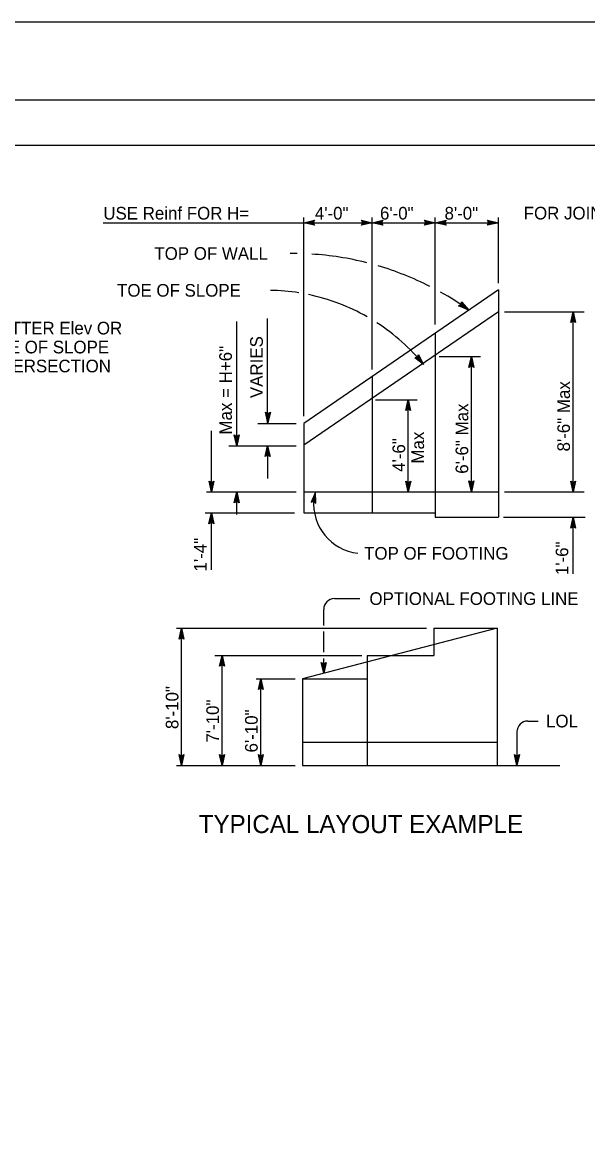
# Model space of a CAD drawing. Extents: x -894 to 866, y -472 to 714.
# Drawn here: x -36 to 278, y 97 to 714 of the extents above; entities that cross this region are included whole.
import ezdxf

# ---------------------------------------------------------------- set-up
doc = ezdxf.new("R2010")
doc.units = 0
for name, color, linetype in [('border_PLOTTING-ELEMENTS', 7, 'Continuous'), ('border_rw_22x34_Cut_Lines', 7, 'Continuous'), ('border_SHEET', 7, 'Continuous'), ('str_Concrete-A', 7, 'Continuous'), ('str_Text-A', 7, 'Continuous')]:
    doc.layers.add(name, color=color, linetype=linetype)

msp = doc.modelspace()

# ---------------------------------------------------------------- linework, layer by layer
at = {"layer": 'border_PLOTTING-ELEMENTS'}
for points in [[(-894.04, -472.44), (865.96, -472.44), (865.96, 713.56), (-894.04, 713.56)], [(-864.04, 670.56), (835.96, 670.56), (835.96, -429.44), (-864.04, -429.44)]]:
    msp.add_lwpolyline(points, close=True, dxfattribs=at)
at = {"layer": 'border_rw_22x34_Cut_Lines'}
msp.add_lwpolyline([(-864.04, 670.56), (835.96, 670.56), (835.96, -429.44), (-864.04, -429.44)], close=True, dxfattribs=at)
at = {"layer": 'border_SHEET'}
msp.add_line((-814.04, 645.56), (810.96, 645.56), dxfattribs=at)
at = {"layer": 'str_Concrete-A'}
for p, q in [((228.34, 565.35), (120.34, 491.35)), ((228.34, 565.35), (228.34, 439.35)), ((228.34, 553.22), (120.34, 479.22)), ((193.34, 541.36), (193.34, 439.35)), ((158.34, 517.59), (158.34, 441.76)), ((120.34, 491.35), (120.34, 441.76)), ((120.34, 453.35), (228.34, 453.35)), ((120.34, 441.76), (193.34, 441.76)), ((193.34, 439.35), (228.34, 439.35)), ((227.61, 377.82), (119.61, 349.82)), ((192.61, 377.82), (227.61, 377.82)), ((192.61, 377.82), (192.61, 362.7)), ((227.61, 377.82), (227.61, 301.82)), ((155.61, 362.82), (155.61, 349.82)), ((155.61, 362.82), (192.61, 362.82)), ((119.61, 349.82), (119.61, 301.82)), ((119.61, 349.82), (155.61, 349.82)), ((155.61, 349.82), (155.61, 301.82)), ((119.61, 314.82), (227.61, 314.82)), ((119.61, 301.82), (228.07, 301.82)), ((227.61, 301.82), (262.44, 301.82))]:
    msp.add_line(p, q, dxfattribs=at)
at = {"layer": 'str_Text-A'}
for p, q in [((120.34, 495.36), (120.34, 605.45)), ((158.34, 521.12), (158.34, 605.45)), ((193.34, 546.1), (193.34, 605.45)), ((228.34, 569.05), (228.34, 605.45)), ((9.21, 602.52), (120.34, 602.52)), ((120.34, 602.52), (126.34, 603.85)), ((126.34, 601.18), (120.34, 602.52)), ((120.34, 602.52), (120.34, 602.52)), ((120.34, 602.52), (158.34, 602.52)), ((126.13, 601.54), (121.72, 602.52)), ((121.73, 602.52), (126.11, 603.49)), ((123.1, 602.52), (125.93, 603.15)), ((125.89, 601.9), (123.1, 602.52)), ((124.49, 602.52), (125.69, 602.79)), ((125.72, 602.24), (124.49, 602.52)), ((126.34, 603.85), (125.54, 602.52)), ((125.54, 602.52), (126.34, 601.18)), ((126.34, 603.85), (126.34, 603.85)), ((126.34, 601.18), (126.34, 601.18)), ((153.14, 602.52), (152.34, 603.86)), ((152.34, 603.86), (152.34, 603.86)), ((152.34, 603.86), (158.34, 602.52)), ((158.34, 602.52), (152.34, 601.19)), ((152.34, 601.19), (153.14, 602.52)), ((152.34, 601.19), (152.34, 601.19)), ((152.56, 603.51), (156.96, 602.52)), ((156.95, 602.52), (152.58, 601.55)), ((155.58, 602.52), (152.76, 601.9)), ((152.8, 603.15), (155.58, 602.52)), ((152.97, 602.8), (154.2, 602.53)), ((154.2, 602.53), (152.99, 602.26)), ((158.32, 602.52), (164.32, 603.85)), ((164.32, 601.18), (158.32, 602.52)), ((158.32, 602.52), (158.32, 602.52)), ((158.34, 602.52), (158.34, 602.52)), ((158.34, 602.52), (193.34, 602.52)), ((164.11, 601.54), (159.7, 602.52)), ((159.71, 602.53), (164.09, 603.49)), ((161.09, 602.52), (163.91, 603.15)), ((163.87, 601.9), (161.09, 602.52)), ((162.47, 602.52), (163.68, 602.79)), ((163.7, 602.24), (162.47, 602.52)), ((164.32, 603.85), (163.52, 602.52)), ((163.52, 602.52), (164.32, 601.18)), ((164.32, 603.85), (164.32, 603.85)), ((164.32, 601.18), (164.32, 601.18)), ((188.15, 602.52), (187.35, 603.86)), ((187.35, 603.86), (187.35, 603.86)), ((187.35, 603.86), (193.35, 602.52)), ((193.35, 602.52), (187.35, 601.19)), ((187.35, 601.19), (188.15, 602.52)), ((187.35, 601.19), (187.35, 601.19)), ((187.57, 603.5), (191.97, 602.52)), ((191.96, 602.52), (187.58, 601.55)), ((190.59, 602.52), (187.76, 601.9)), ((187.8, 603.15), (190.59, 602.52)), ((187.98, 602.8), (189.21, 602.52)), ((189.21, 602.52), (188, 602.26)), ((193.33, 602.52), (199.33, 603.85)), ((199.33, 601.18), (193.33, 602.52)), ((193.33, 602.52), (193.33, 602.52)), ((193.34, 602.52), (228.34, 602.52)), ((193.35, 602.52), (193.35, 602.52)), ((199.12, 601.54), (194.71, 602.52)), ((194.72, 602.52), (199.1, 603.49)), ((196.1, 602.52), (198.92, 603.15)), ((198.88, 601.9), (196.1, 602.52)), ((197.48, 602.52), (198.69, 602.79)), ((198.71, 602.24), (197.48, 602.52)), ((199.33, 603.85), (198.53, 602.52)), ((198.53, 602.52), (199.33, 601.18)), ((199.33, 603.85), (199.33, 603.85)), ((199.33, 601.18), (199.33, 601.18)), ((223.14, 602.52), (222.34, 603.86)), ((222.34, 603.86), (222.34, 603.86)), ((222.34, 603.86), (228.34, 602.52)), ((228.34, 602.52), (222.34, 601.19)), ((222.34, 601.19), (223.14, 602.52)), ((222.34, 601.19), (222.34, 601.19)), ((222.56, 603.5), (226.96, 602.52)), ((226.95, 602.52), (222.58, 601.55)), ((225.58, 602.52), (222.75, 601.9)), ((222.79, 603.15), (225.58, 602.52)), ((222.97, 602.8), (224.2, 602.52)), ((224.2, 602.52), (222.99, 602.26)), ((228.34, 602.52), (228.34, 602.52)), ((206.23, 556.48), (207.66, 557.09)), ((211.88, 554.06), (206.23, 556.48)), ((206.23, 556.48), (206.23, 556.48)), ((210.75, 554.87), (206.63, 556.63)), ((209.64, 555.67), (206.98, 556.81)), ((208.52, 556.48), (207.38, 556.96)), ((207.66, 557.09), (207.79, 558.65)), ((207.68, 557.42), (208.52, 556.48)), ((207.74, 557.8), (209.64, 555.67)), ((207.76, 558.23), (210.76, 554.87)), ((207.79, 558.65), (207.79, 558.65)), ((207.79, 558.65), (211.88, 554.06)), ((100.34, 491.37), (100.34, 549.49)), ((211.88, 554.06), (211.88, 554.06)), ((231.63, 553.22), (275.83, 553.22)), ((268.43, 547.22), (269.77, 553.22)), ((268.79, 547.44), (269.77, 551.84)), ((269.15, 547.67), (269.77, 550.46)), ((269.49, 547.85), (269.77, 549.08)), ((269.77, 553.22), (269.77, 553.22)), ((269.77, 553.22), (271.1, 547.22)), ((269.77, 453.35), (269.77, 553.22)), ((269.77, 551.83), (270.74, 547.46)), ((269.77, 550.46), (270.39, 547.64)), ((269.77, 549.08), (270.04, 547.87)), ((83.17, 478.95), (83.17, 547.73)), ((269.77, 548.02), (268.43, 547.22)), ((268.43, 547.22), (268.43, 547.22)), ((271.1, 547.22), (269.77, 548.02)), ((271.1, 547.22), (271.1, 547.22)), ((181.94, 527.73), (183.48, 527.95)), ((186.77, 523.92), (181.94, 527.73)), ((181.94, 527.73), (181.94, 527.73)), ((185.89, 525), (182.37, 527.77)), ((185.02, 526.06), (182.75, 527.85)), ((184.15, 527.13), (183.18, 527.9)), ((183.48, 527.95), (184.01, 529.42)), ((183.59, 528.26), (184.15, 527.13)), ((183.74, 528.61), (185.02, 526.06)), ((183.87, 529.02), (185.9, 524.99)), ((184.01, 529.42), (184.01, 529.42)), ((184.01, 529.42), (186.77, 523.92)), ((186.77, 523.92), (186.77, 523.92)), ((195.45, 528.35), (218.34, 528.35)), ((212, 522.35), (213.34, 528.35)), ((212.36, 522.57), (213.34, 526.97)), ((212.72, 522.8), (213.34, 525.59)), ((213.06, 522.98), (213.34, 524.21)), ((213.34, 453.5), (213.34, 528.35)), ((213.34, 528.35), (213.34, 528.35)), ((213.34, 528.35), (214.67, 522.35)), ((213.34, 526.96), (214.31, 522.59)), ((213.34, 525.59), (213.97, 522.77)), ((213.34, 524.21), (213.61, 523)), ((213.34, 523.15), (212, 522.35)), ((212, 522.35), (212, 522.35)), ((214.67, 522.35), (213.34, 523.15)), ((214.67, 522.35), (214.67, 522.35)), ((160.24, 504.39), (183.34, 504.39)), ((177, 498.39), (178.34, 504.39)), ((177.36, 498.61), (178.34, 503.01)), ((177.72, 498.84), (178.34, 501.63)), ((178.06, 499.02), (178.34, 500.25)), ((178.34, 453.35), (178.34, 504.39)), ((178.34, 504.39), (178.34, 504.39)), ((178.34, 504.39), (179.67, 498.39)), ((178.34, 503), (179.31, 498.63)), ((178.34, 501.63), (178.97, 498.81)), ((178.34, 500.25), (178.61, 499.04)), ((100.51, 491.56), (99.18, 497.56)), ((99.18, 497.56), (99.18, 497.56)), ((99.18, 497.56), (100.51, 496.76)), ((100.51, 492.95), (99.54, 497.32)), ((100.51, 494.32), (99.89, 497.15)), ((100.51, 495.7), (100.25, 496.91)), ((100.51, 496.76), (101.85, 497.56)), ((101.85, 497.56), (100.51, 491.56)), ((101.5, 497.34), (100.51, 492.94)), ((101.14, 497.11), (100.51, 494.32)), ((100.79, 496.93), (100.51, 495.7)), ((101.85, 497.56), (101.85, 497.56)), ((178.34, 499.19), (177, 498.39)), ((177, 498.39), (177, 498.39)), ((179.67, 498.39), (178.34, 499.19)), ((179.67, 498.39), (179.67, 498.39)), ((69.16, 453.35), (69.16, 487.26)), ((94.96, 491.35), (116.17, 491.35)), ((100.51, 491.56), (100.51, 491.56)), ((83.17, 478.95), (81.84, 484.95)), ((81.84, 484.95), (81.84, 484.95)), ((81.84, 484.95), (83.17, 484.15)), ((83.16, 480.34), (82.19, 484.71)), ((83.17, 481.71), (82.54, 484.54)), ((83.17, 483.09), (82.9, 484.3)), ((83.17, 484.15), (84.5, 484.95)), ((84.5, 484.95), (83.17, 478.95)), ((84.15, 484.73), (83.17, 480.33)), ((83.79, 484.5), (83.17, 481.71)), ((83.44, 484.32), (83.17, 483.09)), ((84.5, 484.95), (84.5, 484.95)), ((78.91, 478.95), (116.17, 478.95)), ((83.17, 478.95), (83.17, 478.95)), ((99, 472.95), (100.34, 478.95)), ((99.36, 473.17), (100.34, 477.57)), ((99.72, 473.4), (100.34, 476.19)), ((100.06, 473.58), (100.34, 474.81)), ((100.34, 478.95), (100.34, 460.87)), ((100.34, 478.95), (100.34, 478.95)), ((100.34, 478.95), (101.67, 472.95)), ((100.34, 476.19), (100.97, 473.36)), ((100.34, 474.81), (100.61, 473.6)), ((100.35, 477.56), (101.31, 473.18)), ((100.34, 473.75), (99, 472.95)), ((99, 472.95), (99, 472.95)), ((101.67, 472.95), (100.34, 473.75)), ((101.67, 472.95), (101.67, 472.95)), ((69.16, 453.35), (67.83, 459.35)), ((67.83, 459.35), (67.83, 459.35)), ((67.83, 459.35), (69.16, 458.55)), ((69.15, 454.74), (68.18, 459.11)), ((69.16, 456.11), (68.53, 458.93)), ((69.16, 457.49), (68.89, 458.7)), ((69.16, 458.55), (70.5, 459.35)), ((70.5, 459.35), (69.16, 453.35)), ((70.14, 459.13), (69.16, 454.73)), ((69.78, 458.9), (69.16, 456.11)), ((69.43, 458.72), (69.16, 457.49)), ((70.5, 459.35), (70.5, 459.35)), ((178.34, 453.35), (177.01, 459.35)), ((177.01, 459.35), (177.01, 459.35)), ((177.01, 459.35), (178.34, 458.55)), ((178.34, 454.74), (177.37, 459.11)), ((178.34, 456.11), (177.72, 458.94)), ((178.34, 457.49), (178.08, 458.7)), ((178.34, 458.55), (179.68, 459.35)), ((179.68, 459.35), (178.34, 453.35)), ((179.33, 459.13), (178.34, 454.73)), ((178.97, 458.9), (178.34, 456.11)), ((178.62, 458.72), (178.34, 457.49)), ((179.68, 459.35), (179.68, 459.35)), ((213.34, 453.5), (212.01, 459.5)), ((212.01, 459.5), (212.01, 459.5)), ((212.01, 459.5), (213.34, 458.7)), ((213.34, 454.89), (212.37, 459.26)), ((213.34, 456.26), (212.72, 459.09)), ((213.34, 457.64), (213.08, 458.85)), ((213.34, 458.7), (214.68, 459.5)), ((214.68, 459.5), (213.34, 453.5)), ((214.33, 459.28), (213.34, 454.88)), ((213.97, 459.05), (213.34, 456.26)), ((213.62, 458.87), (213.34, 457.64)), ((214.68, 459.5), (214.68, 459.5)), ((269.77, 453.35), (268.44, 459.35)), ((268.44, 459.35), (268.44, 459.35)), ((268.44, 459.35), (269.77, 458.55)), ((269.77, 454.74), (268.8, 459.11)), ((269.77, 456.11), (269.15, 458.94)), ((269.77, 457.49), (269.51, 458.7)), ((269.77, 458.55), (271.11, 459.35)), ((271.11, 459.35), (269.77, 453.35)), ((270.75, 459.13), (269.77, 454.73)), ((270.4, 458.9), (269.77, 456.11)), ((270.05, 458.72), (269.77, 457.49)), ((271.11, 459.35), (271.11, 459.35)), ((66.41, 453.35), (116.17, 453.35)), ((69.16, 453.35), (69.16, 453.35)), ((81.83, 447.35), (83.17, 453.35)), ((82.18, 447.56), (83.16, 451.97)), ((82.54, 447.8), (83.16, 450.58)), ((83.16, 450.58), (83.79, 447.76)), ((83.17, 453.35), (83.17, 453.35)), ((83.17, 453.35), (84.5, 447.35)), ((83.17, 440.93), (83.17, 453.35)), ((83.17, 451.96), (84.14, 447.58)), ((126.91, 453.26), (124.4, 447.64)), ((126.63, 451.89), (124.8, 447.8)), ((126.36, 450.55), (125.18, 447.91)), ((126.41, 447.69), (126.36, 450.55)), ((126.71, 447.39), (126.63, 451.9)), ((127.02, 447.11), (126.91, 453.26)), ((126.91, 453.26), (126.91, 453.26)), ((178.34, 453.35), (178.34, 453.35)), ((213.34, 453.5), (213.34, 453.5)), ((231.63, 453.35), (275.83, 453.35)), ((269.77, 453.35), (269.77, 453.35)), ((83.17, 448.15), (81.83, 447.35)), ((81.83, 447.35), (81.83, 447.35)), ((82.89, 447.97), (83.16, 449.2)), ((83.16, 449.2), (83.43, 447.99)), ((84.5, 447.35), (83.17, 448.15)), ((84.5, 447.35), (84.5, 447.35)), ((124.4, 447.64), (125.87, 448.16)), ((124.4, 447.64), (124.4, 447.64)), ((126.08, 449.2), (125.58, 448.06)), ((125.87, 448.16), (127.02, 447.11)), ((126.1, 447.94), (126.08, 449.2)), ((127.02, 447.11), (127.02, 447.11)), ((65.77, 441.76), (115.28, 441.76)), ((67.82, 435.76), (69.16, 441.76)), ((68.17, 435.98), (69.15, 440.38)), ((68.53, 436.22), (69.15, 439)), ((68.88, 436.39), (69.15, 437.62)), ((69.15, 439), (69.78, 436.18)), ((69.15, 437.62), (69.42, 436.41)), ((69.16, 410.21), (69.16, 441.76)), ((69.16, 441.76), (69.16, 441.76)), ((69.16, 441.76), (70.49, 435.76)), ((69.16, 440.37), (70.13, 436)), ((231.25, 439.35), (276.51, 439.35)), ((268.43, 433.35), (269.77, 439.35)), ((268.79, 433.56), (269.77, 437.97)), ((269.77, 439.35), (269.77, 439.35)), ((269.77, 439.35), (271.1, 433.35)), ((269.77, 408.03), (269.77, 439.35)), ((269.77, 437.96), (270.74, 433.58)), ((69.16, 436.56), (67.82, 435.76)), ((67.82, 435.76), (67.82, 435.76)), ((70.49, 435.76), (69.16, 436.56)), ((70.49, 435.76), (70.49, 435.76)), ((269.77, 434.15), (268.43, 433.35)), ((268.43, 433.35), (268.43, 433.35)), ((269.15, 433.8), (269.77, 436.58)), ((269.49, 433.97), (269.77, 435.2)), ((269.77, 436.58), (270.39, 433.76)), ((269.77, 435.2), (270.04, 433.99)), ((271.1, 433.35), (269.77, 434.15)), ((271.1, 433.35), (271.1, 433.35)), ((137.42, 394.27), (151.52, 394.27)), ((131.42, 379.45), (131.42, 388.27)), ((49.81, 377.82), (130.02, 377.82)), ((51.27, 371.82), (52.61, 377.82)), ((51.63, 372.04), (52.61, 376.44)), ((52.61, 301.82), (52.61, 377.82)), ((52.61, 377.82), (52.61, 377.82)), ((52.61, 377.82), (53.94, 371.82)), ((52.61, 376.43), (53.58, 372.06)), ((130.02, 377.82), (188.52, 377.82)), ((131.42, 364.66), (131.42, 376.13)), ((52.61, 372.62), (51.27, 371.82)), ((51.27, 371.82), (51.27, 371.82)), ((51.99, 372.27), (52.61, 375.06)), ((52.33, 372.45), (52.61, 373.68)), ((52.61, 375.06), (53.24, 372.24)), ((52.61, 373.68), (52.88, 372.47)), ((53.94, 371.82), (52.61, 372.62)), ((53.94, 371.82), (53.94, 371.82)), ((71.12, 362.82), (129.63, 362.82)), ((73.72, 356.82), (75.06, 362.82)), ((75.06, 357.62), (73.72, 356.82)), ((74.08, 357.04), (75.06, 361.44)), ((74.44, 357.27), (75.06, 360.06)), ((74.79, 357.45), (75.06, 358.68)), ((75.06, 301.82), (75.06, 362.82)), ((75.06, 362.82), (75.06, 362.82)), ((75.06, 362.82), (76.39, 356.82)), ((75.06, 360.06), (75.69, 357.24)), ((75.06, 358.68), (75.33, 357.47)), ((76.39, 356.82), (75.06, 357.62)), ((75.07, 361.43), (76.03, 357.06)), ((128.06, 362.82), (152.5, 362.82)), ((131.42, 352.89), (130.09, 358.89)), ((130.09, 358.89), (130.09, 358.89)), ((130.09, 358.89), (131.42, 358.09)), ((131.42, 354.28), (130.45, 358.65)), ((131.43, 355.65), (130.8, 358.47)), ((131.43, 357.03), (131.16, 358.24)), ((131.42, 352.89), (131.42, 361.01)), ((131.42, 358.09), (132.76, 358.89)), ((132.76, 358.89), (131.42, 352.89)), ((132.41, 358.67), (131.42, 354.27)), ((132.05, 358.44), (131.43, 355.65)), ((131.7, 358.26), (131.43, 357.03)), ((132.76, 358.89), (132.76, 358.89)), ((73.72, 356.82), (73.72, 356.82)), ((76.39, 356.82), (76.39, 356.82)), ((131.42, 352.89), (131.42, 352.89)), ((94.04, 349.82), (115.55, 349.82)), ((95.24, 343.82), (96.58, 349.82)), ((95.6, 344.04), (96.58, 348.44)), ((95.96, 344.27), (96.58, 347.06)), ((96.3, 344.45), (96.58, 345.68)), ((96.58, 301.82), (96.58, 349.82)), ((96.58, 349.82), (96.58, 349.82)), ((96.58, 349.82), (97.91, 343.82)), ((96.58, 348.43), (97.55, 344.06)), ((96.58, 347.06), (97.2, 344.24)), ((96.58, 345.68), (96.84, 344.47)), ((96.58, 344.62), (95.24, 343.82)), ((95.24, 343.82), (95.24, 343.82)), ((97.91, 343.82), (96.58, 344.62)), ((97.91, 343.82), (97.91, 343.82)), ((244.64, 326.41), (250.41, 326.41)), ((238.64, 320.41), (238.64, 301.82)), ((52.61, 301.82), (51.28, 307.82)), ((51.28, 307.82), (51.28, 307.82)), ((51.28, 307.82), (52.61, 307.02)), ((52.61, 303.21), (51.64, 307.59)), ((52.61, 304.59), (51.99, 307.41)), ((52.61, 305.97), (52.35, 307.18)), ((52.61, 307.02), (53.95, 307.82)), ((53.95, 307.82), (52.61, 301.82)), ((53.6, 307.61), (52.61, 303.2)), ((53.24, 307.37), (52.61, 304.59)), ((52.89, 307.2), (52.61, 305.97)), ((53.95, 307.82), (53.95, 307.82)), ((75.06, 301.82), (73.73, 307.82)), ((73.73, 307.82), (73.73, 307.82)), ((73.73, 307.82), (75.06, 307.02)), ((75.06, 303.21), (74.09, 307.59)), ((75.07, 304.59), (74.44, 307.41)), ((75.07, 305.97), (74.8, 307.18)), ((75.06, 307.02), (76.4, 307.82)), ((76.4, 307.82), (75.06, 301.82)), ((76.05, 307.61), (75.06, 303.2)), ((75.69, 307.37), (75.07, 304.59)), ((75.34, 307.2), (75.07, 305.97)), ((76.4, 307.82), (76.4, 307.82)), ((96.58, 301.82), (95.25, 307.82)), ((95.25, 307.82), (95.25, 307.82)), ((95.25, 307.82), (96.58, 307.02)), ((96.58, 303.21), (95.61, 307.59)), ((96.58, 304.59), (95.96, 307.41)), ((96.58, 305.97), (96.31, 307.18)), ((96.58, 307.02), (97.92, 307.82)), ((97.92, 307.82), (96.58, 301.82)), ((97.56, 307.61), (96.58, 303.2)), ((97.2, 307.37), (96.58, 304.59)), ((96.86, 307.2), (96.58, 305.97)), ((97.92, 307.82), (97.92, 307.82)), ((238.64, 301.82), (237.31, 307.82)), ((237.31, 307.82), (237.31, 307.82)), ((237.31, 307.82), (238.64, 307.02)), ((238.63, 303.21), (237.67, 307.59)), ((238.64, 304.59), (238.01, 307.41)), ((238.64, 305.97), (238.37, 307.18)), ((238.64, 307.02), (239.98, 307.82)), ((239.98, 307.82), (238.64, 301.82)), ((239.62, 307.61), (238.64, 303.2)), ((239.26, 307.37), (238.64, 304.59)), ((238.91, 307.2), (238.64, 305.97)), ((239.98, 307.82), (239.98, 307.82)), ((49.81, 301.82), (115.55, 301.82)), ((52.61, 301.82), (52.61, 301.82)), ((75.06, 301.82), (75.06, 301.82)), ((96.58, 301.82), (96.58, 301.82)), ((238.64, 301.82), (238.64, 301.82))]:
    msp.add_line(p, q, dxfattribs=at)
for centre, radius, start, end in [((114.09, 417.12), 168.34, 89.07969, 90.4162), ((114.09, 417.12), 168.34, 75.8059, 86.36322), ((114.09, 417.12), 168.34, 63.09809, 73.59098), ((100.09, 453.15), 111.91, 80.95057, 89.04938), ((100.09, 453.15), 111.91, 60.29539, 78.16924), ((113.76, 417.36), 168.34, 54.46383, 60.64258), ((100.09, 453.15), 111.91, 39.23148, 57.04558), ((153.62, 446.93), 27.77, 175.05794, 263.28028), ((137.42, 388.27), 6, 90, 180), ((244.64, 320.41), 6, 90, 180)]:
    msp.add_arc(centre, radius, start, end, dxfattribs=at)

# ---------------------------------------------------------------- texts
for s, height, p in [('USE Reinf FOR H=', 6.9999, (9.21, 604.27)), ('4\'-0"', 7, (126.56, 604.27)), ('6\'-0"', 7, (162.66, 604.27)), ('8\'-0"', 7, (198.46, 604.27)), ('FOR JOINTS REQUIRED, SEE       &', 6.9999, (242.38, 604.32)), ('TOP OF WALL', 6.9999, (37.53, 581.95)), ('TOE OF SLOPE', 6.9999, (16.83, 561.54)), ('GUTTER Elev OR', 6.9999, (-56.25, 540.62)), ('TOE OF SLOPE', 6.9999, (-56.25, 530.12)), ('INTERSECTION', 6.9999, (-56.25, 519.62)), ('TOP OF FOOTING', 6.9999, (153.86, 415.85)), ('OPTIONAL FOOTING LINE', 6.9999, (156.79, 390.77)), ('LOL', 7, (254.77, 322.91)), ('TYPICAL LAYOUT EXAMPLE', 10, (62.15, 264.36))]:
    msp.add_text(s, height=height, dxfattribs=at).set_placement(p)
for s, p in [('VARIES', (97.68, 505.34)), ('Max = H+6"', (80.5, 485.14)), ('8\'-6" Max', (268.02, 475.79)), ('6\'-6" Max', (211.59, 463.43)), ('4\'-6"', (176.59, 464.5)), ('Max', (187.09, 469.07)), ('1\'-4"', (66.49, 409.29)), ('1\'-6"', (267.1, 407.28)), ('8\'-10"', (50.86, 321.98)), ('7\'-10"', (73.34, 314.48)), ('6\'-10"', (94.83, 309.03))]:
    msp.add_text(s, height=7, rotation=90, dxfattribs=at).set_placement(p)

doc.saveas('drawing.dxf')
